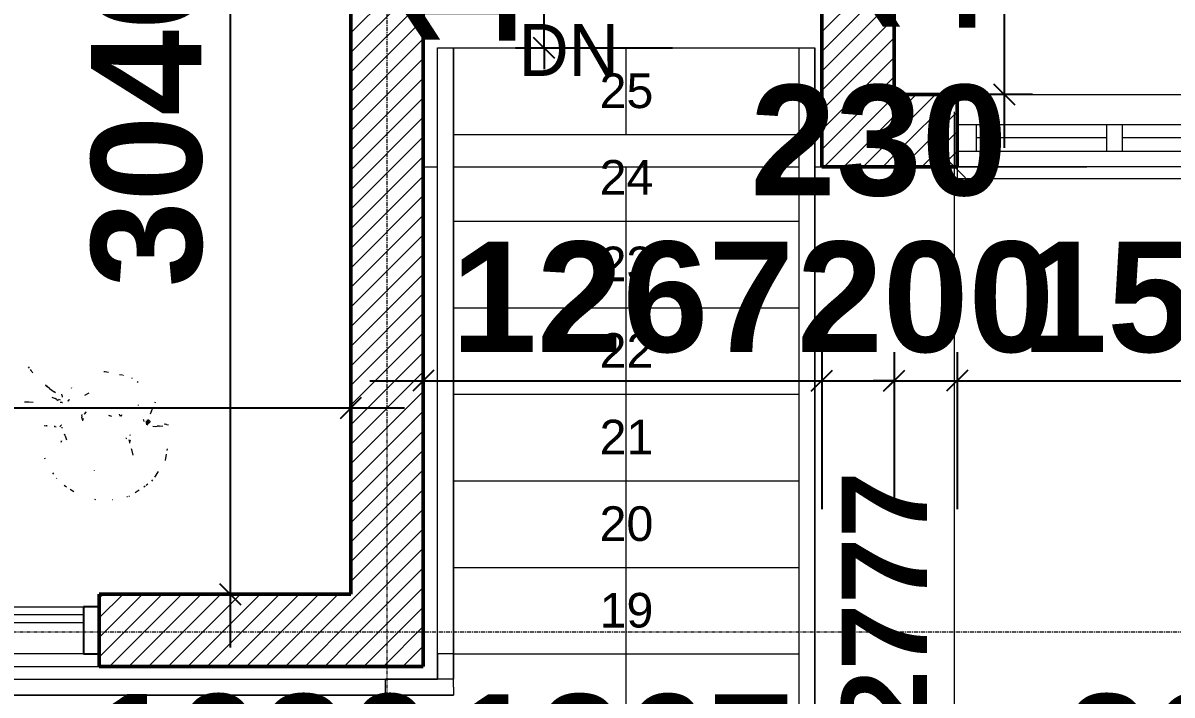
# Model space of a CAD drawing. Header units: inches. Extents: x 22 to 382261, y 22 to 371281.
# Drawn here: x 272583 to 276235, y 209542 to 211676 of the extents above; entities that cross this region are included whole.
import ezdxf

# ---------------------------------------------------------------- set-up
doc = ezdxf.new("R2010")
doc.units = ezdxf.units.IN
doc.header["$MEASUREMENT"] = 0
doc.linetypes.add('Grid Line 1_2_', pattern=[22.225, 12.7, -3.175, 3.175, -3.175])
doc.linetypes.add('Overhead', pattern=[3.96875, 2.38125, -1.5875])
for name, color, linetype, lineweight in [('A-ANNO-DIMS', 211, 'Continuous', 9), ('A-FLOR', 192, 'Continuous', 9), ('A-FLOR-HRAL', 11, 'Continuous', 9), ('A-GLAZ', 151, 'Continuous', 9), ('A-GLAZ-CURT', 52, 'Continuous', 9), ('A-GLAZ-CWMG', 51, 'Continuous', 9), ('A-GLAZ-SILL', 1, 'Continuous', 9), ('A-WALL-PATT', 111, 'Continuous', 9), ('G-IMPT', 8, 'Continuous', 9), ('I-FURN', 30, 'Continuous', 9), ('I-WALL', 2, 'Continuous', 9), ('S-GRID', 1, 'Continuous', 9), ('S-STRS', 31, 'Continuous', 9), ('S-STRS-ANNO', 31, 'Continuous', 9), ('S-STRS-IDEN', 31, 'Continuous', 9)]:
    doc.layers.add(name, color=color, linetype=linetype, lineweight=lineweight)
doc.styles.add('Arial_1', font='arial.ttf', dxfattribs={"height": 340})
doc.styles.add('Arial_B', font='arialbd.ttf', dxfattribs={"height": 350.793651})
doc.styles.add('Arial_B_2', font='arialbd.ttf', dxfattribs={"height": 270.833333})
doc.styles.add('Century Gothic', font='GOTHIC.TTF', dxfattribs={"height": 255})
doc.dimstyles.new('2', dxfattribs={"dimscale": 304.8, "dimtxt": 346.888196, "dimasz": 0.221354, "dimexe": 1.338583, "dimexo": 0.0625, "dimgap": 0.278871, "dimtad": 1, "dimdec": 0, "dimzin": 0, "dimdsep": 46, "dimtxsty": 'Arial_B', "dimblk1": 'OBLIQUE', "dimblk2": 'OBLIQUE', "dimsah": 1, "dimcen": 0.09, "dimdle": 0.557743, "dimazin": 0, "dimtfac": 1, "dimtdec": 4, "dimtix": 1, "dimtmove": 0, "dimatfit": 3, "dimfxl": 0.557743, "dimfxlon": 1, "dimtvp": 1, "dimtolj": 1, "dimtzin": 0, "dimarcsym": 2})
doc.dimstyles.new('2_1', dxfattribs={"dimscale": 304.8, "dimtxt": 204.05188, "dimasz": 0.130208, "dimexe": 0.787402, "dimexo": 0.0625, "dimgap": 0.164042, "dimtad": 1, "dimdec": 0, "dimzin": 0, "dimdsep": 46, "dimtxsty": 'Arial_B', "dimblk1": 'OBLIQUE', "dimblk2": 'OBLIQUE', "dimsah": 1, "dimcen": 0.09, "dimdle": 0.328084, "dimazin": 0, "dimtfac": 1, "dimtdec": 4, "dimtix": 1, "dimtmove": 1, "dimatfit": 3, "dimfxl": 0.328084, "dimfxlon": 1, "dimtvp": 1, "dimtolj": 1, "dimtzin": 0, "dimarcsym": 2})
doc.dimstyles.new('2_2', dxfattribs={"dimscale": 304.8, "dimtxt": 267.818092, "dimasz": 0.227865, "dimexe": 1.377953, "dimexo": 0.0625, "dimgap": 0.287073, "dimtad": 1, "dimdec": 0, "dimzin": 0, "dimdsep": 46, "dimtxsty": 'Arial_B_2', "dimblk1": 'OBLIQUE', "dimblk2": 'OBLIQUE', "dimsah": 1, "dimcen": 0.09, "dimdle": 0.574147, "dimazin": 0, "dimtfac": 1, "dimtdec": 4, "dimtix": 1, "dimtmove": 0, "dimatfit": 3, "dimfxl": 0.574147, "dimfxlon": 1, "dimtvp": 1, "dimtolj": 1, "dimtzin": 0, "dimlwd": 18, "dimlwe": 18, "dimarcsym": 2})
pattern_1 = [(45, (255029.064, 214453.94), (-31.1127, 31.1127), [])]

# ---------------------------------------------------------------- blocks, each defined once
blk = doc.blocks.new('System Panel - Glazed-442036-02-FIRST FLOOR DIM - PART B')
at = {"layer": 'A-GLAZ-CURT', "lineweight": 18}
for p, q in [((262.5, 49.5), (-262.5, 49.5)), ((-262.5, 49.5), (-262.5, 24.5)), ((262.5, 24.5), (262.5, 49.5)), ((-262.5, 24.5), (262.5, 24.5))]:
    blk.add_line(p, q, dxfattribs=at)
blk = doc.blocks.new('Rectangular Mullion - 50 x 150mm-440587-02-FIRST FLOOR DIM - PART B')
at = {"layer": 'A-GLAZ-CWMG'}
for p, q in [((22763.3, 6383.2), (22763.3, 6908.2)), ((22913.3, 6908.2), (22913.3, 6383.2))]:
    blk.add_line(p, q, dxfattribs=at)
blk = doc.blocks.new('Rectangular Mullion - 50 x 150mm-V14-02-FIRST FLOOR DIM - PART B')
at = {"layer": 'A-GLAZ-CWMG', "lineweight": 25}
for p, q in [((-50, 75), (0, 75)), ((-50, -75), (-50, 75)), ((0, 75), (0, -75)), ((0, -75), (-50, -75))]:
    blk.add_line(p, q, dxfattribs=at)
blk = doc.blocks.new('Casement - Plain-Triple _UK_ - W07 Casement - Plain-Triple _UK_-853037-02-FIRST FLOOR DIM - PART B')
at = {"layer": 'A-GLAZ'}
for p, q in [((-1275, 73.5), (-1275, -9.5)), ((225, 73.5), (-1275, 73.5)), ((-1215, -9.5), (-1215, 73.5)), ((-800, -9.5), (-800, 73.5)), ((-750, -9.5), (-750, 73.5)), ((-300, -9.5), (-300, 73.5)), ((-250, -9.5), (-250, 73.5)), ((165, -9.5), (165, 73.5)), ((225, -9.5), (225, 73.5)), ((-1215, 32), (-800, 32)), ((-750, 32), (-300, 32)), ((-250, 32), (165, 32)), ((-1275, -9.5), (225, -9.5))]:
    blk.add_line(p, q, dxfattribs=at)
at = {"layer": 'A-GLAZ-SILL'}
for p, q in [((225, 161), (-1275, 161)), ((-1275, 161), (-1275, 124.7)), ((225, 123.5), (225, 161))]:
    blk.add_line(p, q, dxfattribs=at)
blk = doc.blocks.new('PLANTA_91 - PLANTA_ICV_DWG-V23-02-FIRST FLOOR DIM - PART B')
at = {"layer": 'G-IMPT'}
for p, q in [((357.5, 614.3), (360.5, 610.3)), ((363.7, 605.6), (366.1, 602.3)), ((368.5, 599.2), (366.1, 602.3)), ((368.5, 599.2), (371.4, 595.6)), ((601.6, 598.6), (598.1, 597.9)), ((612.4, 596.5), (601.6, 598.6)), ((656.7, 587.7), (647.8, 589.4)), ((660.5, 586.9), (658.7, 587.3)), ((418.6, 551.2), (412.1, 556.4)), ((412.1, 556.4), (417.5, 552)), ((425.3, 545.8), (418.6, 551.2)), ((494.9, 548.1), (494.1, 545.9)), ((685.4, 579.6), (688.1, 577.8)), ((703.3, 567.7), (706.4, 565.6)), ((425.3, 545.8), (432.2, 540.4)), ((432.2, 540.4), (439.4, 534.9)), ((436.1, 515.6), (433.6, 516.6)), ((438.4, 514.7), (436.1, 515.6)), ((443.7, 513), (438.4, 514.7)), ((443.8, 531.5), (439.4, 534.9)), ((446.3, 512.2), (440.8, 513.9)), ((448.2, 510), (441.8, 513.3)), ((446.1, 512.2), (443.1, 513.2)), ((446.1, 512.2), (446.3, 512.2)), ((464.8, 522.5), (464.7, 527.3)), ((464.8, 522.5), (464.9, 518.2)), ((536.9, 524.6), (543.7, 527.9)), ((549.6, 530.9), (543.7, 527.9)), ((346, 503), (359.3, 502.8)), ((359.3, 502.8), (372.8, 502.5)), ((448.2, 510), (452.5, 507.5)), ((453.3, 510.6), (454.9, 510.2)), ((460.1, 508.9), (454.9, 510.2)), ((463.8, 501.1), (458.6, 501.5)), ((465.1, 501), (460.1, 501.5)), ((463.8, 501.1), (460.1, 501.5)), ((465.1, 501), (463.8, 501.1)), ((465.1, 501), (466.3, 501)), ((484.2, 506.5), (482.7, 504.8)), ((484.2, 506.5), (482.9, 504.7)), ((485.2, 506.8), (483.2, 505.2)), ((487.6, 510.4), (484.6, 506.6)), ((487.6, 510.4), (485.2, 506.8)), ((707.3, 493.1), (706.6, 491.5)), ((749.3, 474.7), (753, 483.2)), ((760.6, 499.5), (762.4, 503.1)), ((528.1, 458.7), (528, 454.7)), ((528.2, 450.7), (528, 454.7)), ((528.1, 458.7), (528.5, 462.4)), ((528.2, 450.7), (528.7, 447)), ((528.7, 446.7), (529.5, 443.2)), ((532.2, 446.6), (531.4, 446.1)), ((531.5, 450.9), (531.6, 449)), ((531.8, 449.4), (532.5, 447.8)), ((532.1, 449.6), (532.6, 447.8)), ((538.4, 467.8), (535.7, 464.1)), ((536.9, 465.7), (535.7, 464.1)), ((538.4, 467.8), (536.9, 465.7)), ((540, 469.8), (537.2, 466.2)), ((538.4, 467.8), (537.2, 466.2)), ((538.4, 467.8), (540, 469.8)), ((539.5, 469.1), (541.7, 471.7)), ((540, 469.8), (539.5, 469.1)), ((540, 469.8), (541.7, 471.7)), ((622.9, 456.6), (613.9, 459.2)), ((616.7, 458.5), (613.9, 459.2)), ((616.7, 458.5), (614.6, 459)), ((649, 459.4), (647.7, 463.8)), ((648.4, 458.8), (649.7, 458.6)), ((654.3, 457.9), (649.7, 458.6)), ((651.6, 460.7), (651.8, 457.8)), ((652.9, 457.8), (654.5, 461)), ((653.1, 458.2), (654.7, 461.9)), ((653.1, 458.2), (654.5, 461)), ((653.4, 458.3), (654.7, 462)), ((653.4, 458.3), (654.7, 461.9)), ((653.6, 457.8), (654.7, 462)), ((653.6, 457.8), (654.4, 461.5)), ((653.8, 457.8), (653.9, 459.4)), ((653.8, 457.8), (653.9, 459.4)), ((653.9, 457.9), (654.1, 459.4)), ((724.9, 444.6), (724.2, 447.1)), ((726.1, 440.7), (724.9, 444.6)), ((732.9, 439.3), (733.1, 443.1)), ((732.9, 436.9), (732.9, 439.3)), ((733, 440), (733, 443.2)), ((733, 440), (733.1, 443.1)), ((733, 442.9), (733.6, 436.3)), ((739.1, 445.7), (735.8, 435.5)), ((737.6, 442.4), (736.4, 445.8)), ((737.6, 442.4), (739.2, 438.2)), ((738.7, 437.9), (738, 442.9)), ((738.6, 439.3), (738, 442.9)), ((738.6, 439.3), (738.2, 440.6)), ((739.2, 438.2), (738.2, 440.6)), ((738.7, 437.9), (738.4, 441.5)), ((739.4, 446.6), (739.1, 445.7)), ((740.3, 439), (739.4, 437.6)), ((739.7, 435.6), (742.8, 439.2)), ((741.1, 440.3), (743.8, 445)), ((742.9, 437.4), (746.3, 440.4)), ((747.1, 469.2), (745.3, 464.2)), ((749.3, 474.7), (747.1, 469.2)), ((408.3, 427.5), (417.3, 427)), ((408.3, 427.5), (414, 427.2)), ((417.3, 427), (414, 427.2)), ((442.8, 424.5), (439.8, 424.8)), ((440.6, 424.7), (445.9, 424.1)), ((458, 423.7), (458.4, 425.1)), ((458.4, 425.1), (459.5, 426.1)), ((461.2, 427.6), (459.5, 426.1)), ((462.7, 422), (466.1, 421.7)), ((734.8, 429.8), (733.6, 436.3)), ((737, 433.5), (734.3, 429.1)), ((736.4, 432.5), (734.3, 429.1)), ((735.8, 435.5), (734.8, 432.4)), ((736.2, 431.3), (734.8, 430)), ((735.3, 430.7), (734.8, 430.1)), ((742.9, 437.4), (736.8, 431.8)), ((739.7, 435.6), (736.8, 432.4)), ((739.1, 437.1), (737, 433.5)), ((740.7, 437.7), (739.4, 438.1)), ((753.7, 425.3), (760.6, 425.2)), ((760.6, 425.2), (767.5, 425.4)), ((774.2, 425.7), (767.5, 425.4)), ((774.2, 425.7), (785.4, 426.8)), ((789.1, 433.2), (794.5, 431.8)), ((797.3, 431.2), (794.5, 431.8)), ((797.3, 431.2), (802.8, 430.4)), ((463, 379.3), (462.6, 375.2)), ((462.6, 375.2), (463, 379.2)), ((473.2, 400.3), (474.2, 396.7)), ((474.8, 394.7), (473.2, 399.9)), ((473.2, 399.9), (474.2, 396.7)), ((474.8, 394.7), (476.8, 388.7)), ((476.5, 388.7), (479, 382.4)), ((476.8, 388.7), (479, 382.4)), ((669.2, 387.2), (667.8, 387.4)), ((667.8, 387.4), (669.7, 387)), ((677.7, 378.7), (682, 379.7)), ((679.3, 378.8), (678.7, 382.8)), ((680, 374.9), (679.3, 378.8)), ((680.6, 372), (680, 374.9)), ((680.4, 382.5), (681.2, 378.7)), ((685, 354.8), (685.7, 352)), ((685.7, 352), (690.4, 334)), ((796.1, 336.4), (792.3, 317.1)), ((799.5, 353.5), (798.5, 348.7)), ((409.4, 325.5), (410, 322.2)), ((439, 273.3), (435.9, 277.8)), ((448.4, 259.2), (447.4, 260.6)), ((568.4, 285.3), (568.4, 285.4)), ((568.5, 283.5), (568.4, 285.3)), ((770.2, 282), (758.3, 264.2)), ((479.2, 232.1), (471.7, 237.2)), ((502, 216.9), (490.7, 224.4)), ((709.8, 222.6), (697.3, 214.2)), ((728.9, 235.3), (724.4, 232.3)), ((737.8, 241.3), (732.3, 237.6)), ((752.1, 254.9), (749.4, 250.9)), ((568.4, 193.9), (571.7, 193.2)), ((625.7, 192), (623.9, 191.7)), ((672.9, 201.4), (670.6, 200.9)), ((678.9, 202.6), (677.4, 202.3))]:
    blk.add_line(p, q, dxfattribs=at)
at = {"layer": 'I-FURN'}
for p, q in [((458.9, 426.6), (460, 427.5)), ((463.5, 429.9), (463.7, 429.9)), ((679.6, 398.5), (681.7, 397.5)), ((681.7, 397.5), (680, 398.3))]:
    blk.add_line(p, q, dxfattribs=at)
blk = doc.blocks.new('PLANTA_91 - PLANTA_91-V24-02-FIRST FLOOR DIM - PART B')
blk.add_blockref('PLANTA_91 - PLANTA_ICV_DWG-V23-02-FIRST FLOOR DIM - PART B', (-541, -457.8))
blk = doc.blocks.new('Top Rail Type - Top Rail_Internal_-909775-02-FIRST FLOOR DIM - PART B')
at = {"layer": 'A-FLOR-HRAL'}
for p, q in [((20020.8, -2856.8), (20070.8, -2856.8)), ((20020.8, -4781.8), (20020.8, -2856.8)), ((20070.8, -2856.8), (20070.8, -4781.8)), ((20020.8, -5056.8), (20020.8, -4781.8)), ((20070.8, -4781.8), (20070.8, -5056.8))]:
    blk.add_line(p, q, dxfattribs=at)
blk = doc.blocks.new('Top Rail Type - Top Rail_Internal_-V25-02-FIRST FLOOR DIM - PART B')
at = {"layer": 'A-FLOR-HRAL'}
for p, q in [((20020.8, -2856.8), (20070.8, -2856.8)), ((20020.8, -5056.8), (20020.8, -2856.8)), ((20070.8, -5056.8), (20070.8, -2856.8))]:
    blk.add_line(p, q, dxfattribs=at)
blk = doc.blocks.new('Top Rail Type - Top Rail_Internal_-909790-02-FIRST FLOOR DIM - PART B')
at = {"layer": 'A-FLOR-HRAL'}
for p, q in [((18871.6, -2856.8), (18921.6, -2856.8)), ((18871.6, -4781.8), (18871.6, -2856.8)), ((18921.6, -2856.8), (18921.6, -4781.8)), ((18871.6, -4862.2), (18871.6, -4781.8)), ((18921.6, -4781.8), (18871.6, -4781.8)), ((18921.6, -4781.8), (18921.6, -4862.2)), ((14031.2, -4862.2), (18706.2, -4862.2)), ((18706.2, -4912.2), (18706.2, -4862.2)), ((18706.2, -4862.2), (18871.6, -4862.2)), ((18921.6, -4862.2), (18871.6, -4862.2)), ((18921.6, -4887), (18921.6, -4912.2)), ((18706.2, -4912.2), (14031.2, -4912.2)), ((18921.6, -4912.2), (18706.2, -4912.2))]:
    blk.add_line(p, q, dxfattribs=at)
blk = doc.blocks.new('Top Rail Type - Top Rail_Internal_-V26-02-FIRST FLOOR DIM - PART B')
at = {"layer": 'A-FLOR-HRAL'}
for p, q in [((18871.6, -2856.8), (18921.6, -2856.8)), ((18871.6, -4781.8), (18871.6, -2856.8)), ((18921.6, -4781.8), (18921.6, -2856.8)), ((18871.6, -4862.2), (18871.6, -4781.8)), ((18921.6, -4887.2), (18921.6, -4781.8)), ((14031.2, -4862.2), (18706.2, -4862.2)), ((18706.2, -4862.2), (18871.6, -4862.2)), ((14031.2, -4912.2), (18706.2, -4912.2)), ((18706.2, -4912.2), (18921.6, -4912.2))]:
    blk.add_line(p, q, dxfattribs=at)
blk = doc.blocks.new('_Oblique')
at = {"color": 0, "linetype": 'ByBlock', "lineweight": -2}
blk.add_line((-0.5, -0.5), (0.5, 0.5), dxfattribs=at)
blk = doc.blocks.new('*D4089')
at = {"layer": 'A-ANNO-DIMS', "color": 0, "lineweight": -2, "transparency": 16777216}
for p, q in [((269825.3, 209193.2), (269825.3, 208694.2)), ((272825.3, 209193.2), (272825.3, 208694.2)), ((269655.3, 209102.2), (272995.3, 209102.2))]:
    blk.add_line(p, q, dxfattribs=at)
at = {"layer": 'Defpoints', "color": 0, "transparency": 16777216}
for p in [(269825.3, 209212.2), (272825.3, 209212.2), (272825.3, 209102.2)]:
    blk.add_point(p, dxfattribs=at)
at = {"layer": 'A-ANNO-DIMS', "color": 0, "lineweight": -2, "transparency": 16777216, "xscale": 67.46874999999999, "yscale": 67.46874999999999, "zscale": 67.46874999999999, "rotation": 180}
blk.add_blockref('_Oblique', (269825.3, 209102.2), dxfattribs=at)
at = {"layer": 'A-ANNO-DIMS', "color": 0, "lineweight": -2, "transparency": 16777216, "xscale": 67.46874999999999, "yscale": 67.46874999999999, "zscale": 67.46874999999999}
blk.add_blockref('_Oblique', (272825.3, 209102.2), dxfattribs=at)
at = {"layer": 'A-ANNO-DIMS', "color": 0, "transparency": 16777216, "insert": (271325.3, 209366.3), "char_height": 350.79, "width": 820.872, "attachment_point": 5, "style": 'Arial_B'}
blk.add_mtext('\\A1;3000', dxfattribs=at)
blk = doc.blocks.new('*D4090')
at = {"layer": 'A-ANNO-DIMS', "color": 0, "lineweight": -2, "transparency": 16777216}
for p, q in [((272825.3, 209193.2), (272825.3, 208694.2)), ((273855.3, 209193.2), (273855.3, 208694.2)), ((272825.3, 209102.2), (272757.8, 209102.2)), ((272825.3, 209102.2), (273855.3, 209102.2)), ((273855.3, 209102.2), (273922.7, 209102.2))]:
    blk.add_line(p, q, dxfattribs=at)
at = {"layer": 'Defpoints', "color": 0, "transparency": 16777216}
for p in [(272825.3, 209212.2), (273855.3, 209212.2), (273855.3, 209102.2)]:
    blk.add_point(p, dxfattribs=at)
at = {"layer": 'A-ANNO-DIMS', "color": 0, "lineweight": -2, "transparency": 16777216, "xscale": 67.46874999999999, "yscale": 67.46874999999999, "zscale": 67.46874999999999}
blk.add_blockref('_Oblique', (272825.3, 209102.2), dxfattribs=at)
at = {"layer": 'A-ANNO-DIMS', "color": 0, "lineweight": -2, "transparency": 16777216, "xscale": 67.46874999999999, "yscale": 67.46874999999999, "zscale": 67.46874999999999, "rotation": 180}
blk.add_blockref('_Oblique', (273855.3, 209102.2), dxfattribs=at)
at = {"layer": 'A-ANNO-DIMS', "color": 0, "transparency": 16777216, "insert": (273340.3, 209366.3), "char_height": 350.79, "width": 820.872, "attachment_point": 5, "style": 'Arial_B'}
blk.add_mtext('\\A1;1030', dxfattribs=at)
blk = doc.blocks.new('*D4091')
at = {"layer": 'A-ANNO-DIMS', "color": 0, "lineweight": -2, "transparency": 16777216}
for p, q in [((273855.3, 209193.2), (273855.3, 208694.2)), ((275122.4, 209193.2), (275122.4, 208694.2)), ((273685.3, 209102.2), (275292.4, 209102.2))]:
    blk.add_line(p, q, dxfattribs=at)
at = {"layer": 'Defpoints', "color": 0, "transparency": 16777216}
for p in [(273855.3, 209212.2), (275122.4, 209212.2), (275122.4, 209102.2)]:
    blk.add_point(p, dxfattribs=at)
at = {"layer": 'A-ANNO-DIMS', "color": 0, "lineweight": -2, "transparency": 16777216, "xscale": 67.46874999999999, "yscale": 67.46874999999999, "zscale": 67.46874999999999, "rotation": 180}
blk.add_blockref('_Oblique', (273855.3, 209102.2), dxfattribs=at)
at = {"layer": 'A-ANNO-DIMS', "color": 0, "lineweight": -2, "transparency": 16777216, "xscale": 67.46874999999999, "yscale": 67.46874999999999, "zscale": 67.46874999999999}
blk.add_blockref('_Oblique', (275122.4, 209102.2), dxfattribs=at)
at = {"layer": 'A-ANNO-DIMS', "color": 0, "transparency": 16777216, "insert": (274488.8, 209366.3), "char_height": 350.79, "width": 820.872, "attachment_point": 5, "style": 'Arial_B'}
blk.add_mtext('\\A1;1267', dxfattribs=at)
blk = doc.blocks.new('*D4092')
at = {"layer": 'A-ANNO-DIMS', "color": 0, "lineweight": -2, "transparency": 16777216}
for p, q in [((275122.4, 209193.2), (275122.4, 208694.2)), ((277752.4, 209193.2), (277752.4, 208694.2)), ((274952.4, 209102.2), (277922.4, 209102.2))]:
    blk.add_line(p, q, dxfattribs=at)
at = {"layer": 'Defpoints', "color": 0, "transparency": 16777216}
for p in [(275122.4, 209212.2), (277752.4, 209212.2), (277752.4, 209102.2)]:
    blk.add_point(p, dxfattribs=at)
at = {"layer": 'A-ANNO-DIMS', "color": 0, "lineweight": -2, "transparency": 16777216, "xscale": 67.46874999999999, "yscale": 67.46874999999999, "zscale": 67.46874999999999, "rotation": 180}
blk.add_blockref('_Oblique', (275122.4, 209102.2), dxfattribs=at)
at = {"layer": 'A-ANNO-DIMS', "color": 0, "lineweight": -2, "transparency": 16777216, "xscale": 67.46874999999999, "yscale": 67.46874999999999, "zscale": 67.46874999999999}
blk.add_blockref('_Oblique', (277752.4, 209102.2), dxfattribs=at)
at = {"layer": 'A-ANNO-DIMS', "color": 0, "transparency": 16777216, "insert": (276437.4, 209366.3), "char_height": 350.79, "width": 820.872, "attachment_point": 5, "style": 'Arial_B'}
blk.add_mtext('\\A1;2630', dxfattribs=at)
blk = doc.blocks.new('*D4094')
at = {"layer": 'A-ANNO-DIMS', "color": 0, "lineweight": -2, "transparency": 16777216}
for p, q in [((273855.3, 210631.1), (273855.3, 210132.1)), ((275122.4, 210631.1), (275122.4, 210132.1)), ((273685.3, 210540.1), (275292.4, 210540.1))]:
    blk.add_line(p, q, dxfattribs=at)
at = {"layer": 'Defpoints', "color": 0, "transparency": 16777216}
for p in [(273855.3, 210650.1), (275122.4, 210650.1), (275122.4, 210540.1)]:
    blk.add_point(p, dxfattribs=at)
at = {"layer": 'A-ANNO-DIMS', "color": 0, "lineweight": -2, "transparency": 16777216, "xscale": 67.46874999999999, "yscale": 67.46874999999999, "zscale": 67.46874999999999, "rotation": 180}
blk.add_blockref('_Oblique', (273855.3, 210540.1), dxfattribs=at)
at = {"layer": 'A-ANNO-DIMS', "color": 0, "lineweight": -2, "transparency": 16777216, "xscale": 67.46874999999999, "yscale": 67.46874999999999, "zscale": 67.46874999999999}
blk.add_blockref('_Oblique', (275122.4, 210540.1), dxfattribs=at)
at = {"layer": 'A-ANNO-DIMS', "color": 0, "transparency": 16777216, "insert": (274488.8, 210804.2), "char_height": 350.79, "width": 820.872, "attachment_point": 5, "style": 'Arial_B'}
blk.add_mtext('\\A1;1267', dxfattribs=at)
blk = doc.blocks.new('*D4095')
at = {"layer": 'A-ANNO-DIMS', "color": 0, "lineweight": -2, "transparency": 16777216}
for p, q in [((275122.4, 210631.1), (275122.4, 210300.1)), ((275352.4, 210631.1), (275352.4, 210300.1)), ((275022.4, 210540.1), (275452.4, 210540.1))]:
    blk.add_line(p, q, dxfattribs=at)
at = {"layer": 'Defpoints', "color": 0, "transparency": 16777216}
for p in [(275122.4, 210650.1), (275352.4, 210650.1), (275352.4, 210540.1)]:
    blk.add_point(p, dxfattribs=at)
at = {"layer": 'A-ANNO-DIMS', "color": 0, "lineweight": -2, "transparency": 16777216, "xscale": 39.68749999999999, "yscale": 39.68749999999999, "zscale": 39.68749999999999, "rotation": 180}
blk.add_blockref('_Oblique', (275122.4, 210540.1), dxfattribs=at)
at = {"layer": 'A-ANNO-DIMS', "color": 0, "lineweight": -2, "transparency": 16777216, "xscale": 39.68749999999999, "yscale": 39.68749999999999, "zscale": 39.68749999999999}
blk.add_blockref('_Oblique', (275352.4, 210540.1), dxfattribs=at)
at = {"layer": 'A-ANNO-DIMS', "color": 0, "transparency": 16777216, "insert": (274894.4, 211479.8), "char_height": 350.79, "width": 615.654, "attachment_point": 1, "line_spacing_factor": 0.941778, "style": 'Arial_B'}
blk.add_mtext('\\A1;230', dxfattribs=at)
blk = doc.blocks.new('*D4096')
at = {"layer": 'A-ANNO-DIMS', "color": 0, "lineweight": -2, "transparency": 16777216}
for p, q in [((275352.4, 210631.1), (275352.4, 210132.1)), ((275552.4, 210631.1), (275552.4, 210132.1)), ((275352.4, 210540.1), (275284.9, 210540.1)), ((275352.4, 210540.1), (275552.4, 210540.1)), ((275552.4, 210540.1), (275619.8, 210540.1))]:
    blk.add_line(p, q, dxfattribs=at)
at = {"layer": 'Defpoints', "color": 0, "transparency": 16777216}
for p in [(275352.4, 210650.1), (275552.4, 210650.1), (275552.4, 210540.1)]:
    blk.add_point(p, dxfattribs=at)
at = {"layer": 'A-ANNO-DIMS', "color": 0, "lineweight": -2, "transparency": 16777216, "xscale": 67.46874999999999, "yscale": 67.46874999999999, "zscale": 67.46874999999999}
blk.add_blockref('_Oblique', (275352.4, 210540.1), dxfattribs=at)
at = {"layer": 'A-ANNO-DIMS', "color": 0, "lineweight": -2, "transparency": 16777216, "xscale": 67.46874999999999, "yscale": 67.46874999999999, "zscale": 67.46874999999999, "rotation": 180}
blk.add_blockref('_Oblique', (275552.4, 210540.1), dxfattribs=at)
at = {"layer": 'A-ANNO-DIMS', "color": 0, "transparency": 16777216, "insert": (275452.4, 210804.2), "char_height": 350.79, "width": 615.654, "attachment_point": 5, "style": 'Arial_B'}
blk.add_mtext('\\A1;200', dxfattribs=at)
blk = doc.blocks.new('*D4097')
at = {"layer": 'A-ANNO-DIMS', "color": 0, "lineweight": -2, "transparency": 16777216}
for p, q in [((275552.4, 210631.1), (275552.4, 210132.1)), ((277052.4, 210631.1), (277052.4, 210132.1)), ((275382.4, 210540.1), (277222.4, 210540.1))]:
    blk.add_line(p, q, dxfattribs=at)
at = {"layer": 'Defpoints', "color": 0, "transparency": 16777216}
for p in [(275552.4, 210650.1), (277052.4, 210650.1), (277052.4, 210540.1)]:
    blk.add_point(p, dxfattribs=at)
at = {"layer": 'A-ANNO-DIMS', "color": 0, "lineweight": -2, "transparency": 16777216, "xscale": 67.46874999999999, "yscale": 67.46874999999999, "zscale": 67.46874999999999, "rotation": 180}
blk.add_blockref('_Oblique', (275552.4, 210540.1), dxfattribs=at)
at = {"layer": 'A-ANNO-DIMS', "color": 0, "lineweight": -2, "transparency": 16777216, "xscale": 67.46874999999999, "yscale": 67.46874999999999, "zscale": 67.46874999999999}
blk.add_blockref('_Oblique', (277052.4, 210540.1), dxfattribs=at)
at = {"layer": 'A-ANNO-DIMS', "color": 0, "transparency": 16777216, "insert": (276302.4, 210804.2), "char_height": 350.79, "width": 820.872, "attachment_point": 5, "style": 'Arial_B'}
blk.add_mtext('\\A1;1500', dxfattribs=at)
blk = doc.blocks.new('*D4124')
at = {"layer": 'A-ANNO-DIMS', "color": 0, "lineweight": -2, "transparency": 16777216}
for p, q in [((256710.3, 210544.7), (256710.3, 210045.7)), ((273625.3, 210544.7), (273625.3, 210045.7)), ((256540.3, 210453.7), (273795.3, 210453.7))]:
    blk.add_line(p, q, dxfattribs=at)
at = {"layer": 'Defpoints', "color": 0, "transparency": 16777216}
for p in [(256710.3, 210563.7), (273625.3, 210563.7), (273625.3, 210453.7)]:
    blk.add_point(p, dxfattribs=at)
at = {"layer": 'A-ANNO-DIMS', "color": 0, "lineweight": -2, "transparency": 16777216, "xscale": 67.46874999999999, "yscale": 67.46874999999999, "zscale": 67.46874999999999, "rotation": 180}
blk.add_blockref('_Oblique', (256710.3, 210453.7), dxfattribs=at)
at = {"layer": 'A-ANNO-DIMS', "color": 0, "lineweight": -2, "transparency": 16777216, "xscale": 67.46874999999999, "yscale": 67.46874999999999, "zscale": 67.46874999999999}
blk.add_blockref('_Oblique', (273625.3, 210453.7), dxfattribs=at)
at = {"layer": 'A-ANNO-DIMS', "color": 0, "transparency": 16777216, "insert": (265167.8, 210717.9), "char_height": 350.79, "width": 1026.089, "attachment_point": 5, "style": 'Arial_B'}
blk.add_mtext('\\A1;16915', dxfattribs=at)
blk = doc.blocks.new('*D4183')
at = {"layer": 'A-ANNO-DIMS', "color": 0, "lineweight": -2, "transparency": 16777216}
for p, q in [((275352.4, 211820.6), (275352.4, 211321.6)), ((277752.4, 211820.6), (277752.4, 211321.6)), ((275182.4, 211729.6), (277922.4, 211729.6))]:
    blk.add_line(p, q, dxfattribs=at)
at = {"layer": 'Defpoints', "color": 0, "transparency": 16777216}
for p in [(275352.4, 211839.6), (277752.4, 211839.6), (277752.4, 211729.6)]:
    blk.add_point(p, dxfattribs=at)
at = {"layer": 'A-ANNO-DIMS', "color": 0, "lineweight": -2, "transparency": 16777216, "xscale": 67.46874999999999, "yscale": 67.46874999999999, "zscale": 67.46874999999999, "rotation": 180}
blk.add_blockref('_Oblique', (275352.4, 211729.6), dxfattribs=at)
at = {"layer": 'A-ANNO-DIMS', "color": 0, "lineweight": -2, "transparency": 16777216, "xscale": 67.46874999999999, "yscale": 67.46874999999999, "zscale": 67.46874999999999}
blk.add_blockref('_Oblique', (277752.4, 211729.6), dxfattribs=at)
at = {"layer": 'A-ANNO-DIMS', "color": 0, "transparency": 16777216, "insert": (276552.4, 211993.7), "char_height": 350.79, "width": 820.872, "attachment_point": 5, "style": 'Arial_B'}
blk.add_mtext('\\A1;2400', dxfattribs=at)
blk = doc.blocks.new('*D4185')
at = {"layer": 'A-ANNO-DIMS', "color": 0, "lineweight": -2, "transparency": 16777216}
for p, q in [((273241.6, 213072.1), (273241.6, 209692.1)), ((273332.6, 212902.1), (272833.6, 212902.1)), ((273332.6, 209862.1), (272833.6, 209862.1))]:
    blk.add_line(p, q, dxfattribs=at)
at = {"layer": 'Defpoints', "color": 0, "transparency": 16777216}
for p in [(273351.6, 212902.1), (273241.6, 209862.1), (273351.6, 209862.1)]:
    blk.add_point(p, dxfattribs=at)
at = {"layer": 'A-ANNO-DIMS', "color": 0, "lineweight": -2, "transparency": 16777216, "xscale": 67.46874999999999, "yscale": 67.46874999999999, "zscale": 67.46874999999999}
for p, rotation in [((273241.6, 212902.1), 90), ((273241.6, 209862.1), 270)]:
    blk.add_blockref('_Oblique', p, dxfattribs=dict(at, rotation=rotation))
at = {"layer": 'A-ANNO-DIMS', "color": 0, "transparency": 16777216, "insert": (272977.5, 211382.1), "char_height": 350.79, "width": 820.872, "attachment_point": 5, "rotation": 90, "style": 'Arial_B'}
blk.add_mtext('\\A1;3040', dxfattribs=at)
blk = doc.blocks.new('*D4186')
at = {"layer": 'A-ANNO-DIMS', "color": 0, "lineweight": -2, "transparency": 16777216}
for p, q in [((275701.5, 213072.1), (275701.5, 211279.7)), ((275610.5, 212902.1), (276109.5, 212902.1)), ((275792.4, 211449.7), (275293.5, 211449.7))]:
    blk.add_line(p, q, dxfattribs=at)
at = {"layer": 'Defpoints', "color": 0, "transparency": 16777216}
for p in [(275591.5, 212902.1), (275701.5, 211449.7), (275811.5, 211449.7)]:
    blk.add_point(p, dxfattribs=at)
at = {"layer": 'A-ANNO-DIMS', "color": 0, "lineweight": -2, "transparency": 16777216, "xscale": 67.46874999999999, "yscale": 67.46874999999999, "zscale": 67.46874999999999}
for p, rotation in [((275701.5, 212902.1), 90), ((275701.5, 211449.7), 270)]:
    blk.add_blockref('_Oblique', p, dxfattribs=dict(at, rotation=rotation))
at = {"layer": 'A-ANNO-DIMS', "color": 0, "transparency": 16777216, "insert": (275437.4, 212175.9), "char_height": 350.79, "width": 820.872, "attachment_point": 5, "rotation": 90, "style": 'Arial_B'}
blk.add_mtext('\\A1;1452', dxfattribs=at)
blk = doc.blocks.new('*D4250')
at = {"layer": 'A-ANNO-DIMS', "color": 0, "lineweight": -2, "transparency": 16777216}
for p, q in [((274239.2, 212672.1), (274239.2, 212739.6)), ((274148.2, 212672.1), (274647.2, 212672.1)), ((274239.2, 211597.1), (274239.2, 212672.1)), ((274148.2, 211597.1), (274647.2, 211597.1)), ((274239.2, 211597.1), (274239.2, 211529.7))]:
    blk.add_line(p, q, dxfattribs=at)
at = {"layer": 'Defpoints', "color": 0, "transparency": 16777216}
for p in [(274129.2, 212672.1), (274239.2, 212672.1), (274129.2, 211597.1)]:
    blk.add_point(p, dxfattribs=at)
at = {"layer": 'A-ANNO-DIMS', "color": 0, "lineweight": -2, "transparency": 16777216, "xscale": 67.46874999999999, "yscale": 67.46874999999999, "zscale": 67.46874999999999}
for p, rotation in [((274239.2, 212672.1), 270), ((274239.2, 211597.1), 90)]:
    blk.add_blockref('_Oblique', p, dxfattribs=dict(at, rotation=rotation))
at = {"layer": 'A-ANNO-DIMS', "color": 0, "transparency": 16777216, "insert": (273975.1, 212134.6), "char_height": 350.79, "width": 820.872, "attachment_point": 5, "rotation": 90, "style": 'Arial_B'}
blk.add_mtext('\\A1;1075', dxfattribs=at)
blk = doc.blocks.new('*D4254')
at = {"layer": 'A-ANNO-DIMS', "color": 0, "lineweight": 18, "transparency": 16777216}
for p, q in [((275544.1, 208267.5), (275544.1, 211394.7)), ((275453.1, 211219.7), (275964.1, 211219.7)), ((275453.1, 208442.5), (275964.1, 208442.5))]:
    blk.add_line(p, q, dxfattribs=at)
at = {"layer": 'Defpoints', "color": 0, "transparency": 16777216}
for p in [(275434.1, 211219.7), (275544.1, 211219.7), (275434.1, 208442.5)]:
    blk.add_point(p, dxfattribs=at)
at = {"layer": 'A-ANNO-DIMS', "color": 0, "lineweight": 18, "transparency": 16777216, "xscale": 69.45312499999999, "yscale": 69.45312499999999, "zscale": 69.45312499999999}
for p, rotation in [((275544.1, 211219.7), 90), ((275544.1, 208442.5), 270)]:
    blk.add_blockref('_Oblique', p, dxfattribs=dict(at, rotation=rotation))
at = {"layer": 'A-ANNO-DIMS', "color": 0, "lineweight": 18, "transparency": 16777216, "insert": (275320.6, 209831.1), "char_height": 270.83, "width": 615.654, "attachment_point": 5, "rotation": 90, "style": 'Arial_B_2'}
blk.add_mtext('\\A1;2777', dxfattribs=at)

msp = doc.modelspace()

# ---------------------------------------------------------------- hatches: boundary and pattern name
at = {"layer": 'A-WALL-PATT'}
h = msp.add_hatch(dxfattribs=at)
h.set_pattern_fill('FP_1', color=256, style=0, pattern_type=2)
h.set_pattern_definition(pattern_1)
h.paths.add_polyline_path([(273855.3, 209632.1), (273855.3, 212902.1), (273625.3, 212902.1), (273625.3, 209632.1)])
h = msp.add_hatch(dxfattribs=at)
h.set_pattern_fill('FP_1', color=256, style=0, pattern_type=2)
h.set_pattern_definition(pattern_1)
h.paths.add_polyline_path([(275122.4, 211219.7), (275352.4, 211219.7), (275352.4, 212672.1), (275122.4, 212672.1), (275122.4, 211449.7)])
h = msp.add_hatch(dxfattribs=at)
h.set_pattern_fill('FP_1', color=256, style=0, pattern_type=2)
h.set_pattern_definition(pattern_1)
h.paths.add_polyline_path([(275552.4, 211219.7), (275552.4, 211449.7), (275352.4, 211449.7), (275352.4, 211219.7), (275395.6, 211219.7)])
h.paths.add_polyline_path([(277752.4, 211219.7), (277752.4, 211449.7), (277052.4, 211449.7), (277052.4, 211219.7)])
h = msp.add_hatch(dxfattribs=at)
h.set_pattern_fill('FP_1', color=256, style=0, pattern_type=2)
h.set_pattern_definition(pattern_1)
h.paths.add_polyline_path([(273625.3, 209632.1), (273625.3, 209862.1), (272825.3, 209862.1), (272825.3, 209632.1), (273549.8, 209632.1)])
h.paths.add_polyline_path([(257385.3, 209632.1), (257385.3, 209862.1), (256595.3, 209862.1), (256595.3, 209632.1)])
h.paths.add_polyline_path([(260385.3, 209632.1), (262485.3, 209632.1), (262485.3, 209862.1), (260385.3, 209862.1)])
h.paths.add_polyline_path([(265485.3, 209632.1), (269825.3, 209632.1), (269825.3, 209862.1), (265485.3, 209862.1)])

# ---------------------------------------------------------------- linework, layer by layer
at = {"layer": 'A-FLOR'}
for p, q in [((273855.3, 211219.7), (273900.7, 211219.7)), ((273950.7, 211219.7), (275049.9, 211219.7)), ((275099.9, 211219.7), (275122.4, 211219.7)), ((269825.3, 209632.1), (272825.3, 209632.1))]:
    msp.add_line(p, q, dxfattribs=at)
at = {"layer": 'I-WALL', "lineweight": 50}
for p, q in [((273625.3, 212902.1), (273625.3, 209862.1)), ((275352.4, 211449.7), (275352.4, 212902.1)), ((273855.3, 209632.1), (273855.3, 212672.1)), ((275122.4, 212672.1), (275122.4, 211219.7)), ((275552.4, 211449.7), (275352.4, 211449.7)), ((275552.4, 211219.7), (275552.4, 211449.7)), ((275122.4, 211219.7), (275552.4, 211219.7)), ((273625.3, 209862.1), (272825.3, 209862.1)), ((272825.3, 209862.1), (272825.3, 209632.1)), ((272825.3, 209632.1), (273855.3, 209632.1))]:
    msp.add_line(p, q, dxfattribs=at)
at = {"layer": 'I-WALL'}
for p, q in [((275552.4, 211449.7), (277052.4, 211449.7)), ((277052.4, 211219.7), (275552.4, 211219.7))]:
    msp.add_line(p, q, dxfattribs=at)
at = {"layer": 'S-GRID', "linetype": 'Grid Line 1_2_'}
for p, q in [((273740.3, 205050.6), (273740.3, 229464.7)), ((241945.3, 209742.1), (280908.2, 209742.1))]:
    msp.add_line(p, q, dxfattribs=at)
at = {"layer": 'S-STRS'}
for p, q in [((273900.3, 211322.1), (273900.3, 211597.1)), ((273950.7, 211597.1), (275049.9, 211597.1)), ((275100.3, 211322.1), (275100.3, 211597.1)), ((273950.7, 211322.1), (275049.9, 211322.1)), ((273900.3, 211047.1), (273900.3, 211219.7)), ((275100.3, 211047.1), (275100.3, 211219.7)), ((273900.3, 210772.1), (273900.3, 211047.1)), ((273950.7, 211047.1), (275049.9, 211047.1)), ((275100.3, 210772.1), (275100.3, 211047.1)), ((273900.3, 210497.1), (273900.3, 210772.1)), ((273950.7, 210772.1), (275049.9, 210772.1)), ((275100.3, 210497.1), (275100.3, 210772.1)), ((273900.3, 210222.1), (273900.3, 210497.1)), ((273950.7, 210497.1), (275049.9, 210497.1)), ((275100.3, 210222.1), (275100.3, 210497.1)), ((273900.3, 209947.1), (273900.3, 210222.1)), ((273950.7, 210222.1), (275049.9, 210222.1)), ((275100.3, 209947.1), (275100.3, 210222.1)), ((273900.3, 209672.1), (273900.3, 209947.1)), ((273950.7, 209947.1), (275049.9, 209947.1)), ((275100.3, 209672.1), (275100.3, 209947.1)), ((273900.3, 209672.1), (273900.3, 209592.1)), ((273950.7, 209672.1), (275049.9, 209672.1)), ((275100.3, 208392.1), (275100.3, 209672.1)), ((272360.3, 209592.1), (272635.3, 209592.1)), ((272635.3, 209592.1), (272910.3, 209592.1)), ((272910.3, 209592.1), (273185.3, 209592.1)), ((273185.3, 209592.1), (273460.3, 209592.1)), ((273460.3, 209592.1), (273735.3, 209592.1)), ((273900.3, 209592.1), (273735.3, 209592.1))]:
    msp.add_line(p, q, dxfattribs=at)
at = {"layer": 'S-STRS', "linetype": 'Overhead'}
for p, q in [((273950.7, 211322.1), (275049.9, 211322.1)), ((273950.7, 211047.1), (275049.9, 211047.1)), ((273950.7, 210772.1), (275049.9, 210772.1)), ((273950.7, 210497.1), (275049.9, 210497.1)), ((273950.7, 210222.1), (275049.9, 210222.1)), ((273950.7, 209947.1), (275049.9, 209947.1)), ((273950.7, 209672.1), (275049.9, 209672.1))]:
    msp.add_line(p, q, dxfattribs=at)
at = {"layer": 'S-STRS-ANNO'}
for p, q in [((274500.3, 211322.1), (274500.3, 211597.1)), ((274500.3, 211047.1), (274500.3, 211219.7)), ((274500.3, 210772.1), (274500.3, 211047.1)), ((274500.3, 210497.1), (274500.3, 210772.1)), ((274500.3, 210222.1), (274500.3, 210497.1)), ((274500.3, 209947.1), (274500.3, 210222.1)), ((274500.3, 209672.1), (274500.3, 209947.1)), ((274500.3, 208992.1), (274500.3, 209672.1))]:
    msp.add_line(p, q, dxfattribs=at)

# ---------------------------------------------------------------- block references
at = {"layer": 'A-FLOR-HRAL'}
for name in ['Top Rail Type - Top Rail_Internal_-909775-02-FIRST FLOOR DIM - PART B', 'Top Rail Type - Top Rail_Internal_-V25-02-FIRST FLOOR DIM - PART B', 'Top Rail Type - Top Rail_Internal_-909790-02-FIRST FLOOR DIM - PART B', 'Top Rail Type - Top Rail_Internal_-V26-02-FIRST FLOOR DIM - PART B']:
    msp.add_blockref(name, (255029.1, 214453.9), dxfattribs=at)
at = {"layer": 'A-GLAZ-CURT'}
msp.add_blockref('System Panel - Glazed-442036-02-FIRST FLOOR DIM - PART B', (272512.8, 209747.1), dxfattribs=at)
at = {"layer": 'A-GLAZ-CWMG', "rotation": 90}
msp.add_blockref('Rectangular Mullion - 50 x 150mm-440587-02-FIRST FLOOR DIM - PART B', (279158.5, 186908.8), dxfattribs=at)
at = {"layer": 'A-GLAZ-CWMG', "extrusion": (0, 0, -1), "rotation": 180}
msp.add_blockref('Rectangular Mullion - 50 x 150mm-V14-02-FIRST FLOOR DIM - PART B', (-272825.3, 209747.1), dxfattribs=at)
at = {"layer": 'A-GLAZ-SILL', "rotation": 180}
msp.add_blockref('Casement - Plain-Triple _UK_ - W07 Casement - Plain-Triple _UK_-853037-02-FIRST FLOOR DIM - PART B', (275777.4, 211343.1), dxfattribs=at)
at = {"layer": 'I-FURN'}
msp.add_blockref('PLANTA_91 - PLANTA_91-V24-02-FIRST FLOOR DIM - PART B', (272782.9, 210427.7), dxfattribs=at)

# ---------------------------------------------------------------- texts
at = {"layer": 'S-STRS-ANNO', "char_height": 110, "width": 203.047, "attachment_point": 1, "line_spacing_factor": 0.941778, "style": 'Arial_1'}
for s, insert in [('25', (274415.7, 211516.1)), ('24', (274415.7, 211241.1)), ('23', (274415.7, 210966.1)), ('22', (274415.7, 210691.1)), ('21', (274415.7, 210416.1)), ('20', (274415.7, 210141.1)), ('19', (274415.7, 209866.1))]:
    msp.add_mtext(s, dxfattribs=dict(at, insert=insert))
at = {"layer": 'S-STRS-IDEN', "insert": (274158.4, 211673.3), "char_height": 165, "width": 410.209, "attachment_point": 1, "line_spacing_factor": 0.984502, "style": 'Century Gothic'}
msp.add_mtext('DN', dxfattribs=at)

# ---------------------------------------------------------------- dimensions: what is measured, and where the dimension line sits
at = {"layer": 'A-ANNO-DIMS'}
for base, p1, p2, override, picture, middle in [((273241.6, 209862.1), (273351.6, 212902.1), (273351.6, 209862.1), {"dimpost": '<>', "dimfxl": 3040}, '*D4185', (272977.5, 211382.1)), ((275701.5, 211449.7), (275591.5, 212902.1), (275811.5, 211449.7), {"dimpost": '<>', "dimfxl": 1469.024257}, '*D4186', (275437.4, 212175.9)), ((274239.2, 212672.1), (274129.2, 211597.1), (274129.2, 212672.1), {"dimpost": '<>', "dimfxl": 1075}, '*D4250', (273975.1, 212134.6))]:
    dim = msp.add_linear_dim(base=base, p1=p1, p2=p2, angle=90, dimstyle='2', override=override, dxfattribs=at)
    dim.commit()
    dim.dimension.update_dxf_attribs({"geometry": picture, "text_midpoint": middle})
for base, p1, p2, override, picture, middle in [((277752.4, 211729.6), (275352.4, 211839.6), (277752.4, 211839.6), {"dimpost": '<>', "dimfxl": 2400}, '*D4183', (276552.4, 211993.7)), ((275122.4, 210540.1), (273855.3, 210650.1), (275122.4, 210650.1), {"dimpost": '<>', "dimfxl": 1267.1}, '*D4094', (274488.8, 210804.2)), ((275552.4, 210540.1), (275352.4, 210650.1), (275552.4, 210650.1), {"dimpost": '<>', "dimfxl": 200}, '*D4096', (275452.4, 210804.2)), ((277052.4, 210540.1), (275552.4, 210650.1), (277052.4, 210650.1), {"dimpost": '<>', "dimfxl": 1500}, '*D4097', (276302.4, 210804.2)), ((273625.3, 210453.7), (256710.3, 210563.7), (273625.3, 210563.7), {"dimpost": '<>', "dimfxl": 16915}, '*D4124', (265167.8, 210717.9)), ((272825.3, 209102.2), (269825.3, 209212.2), (272825.3, 209212.2), {"dimpost": '<>', "dimfxl": 3000}, '*D4089', (271325.3, 209366.3)), ((273855.3, 209102.2), (272825.3, 209212.2), (273855.3, 209212.2), {"dimpost": '<>', "dimfxl": 1030}, '*D4090', (273340.3, 209366.3)), ((275122.4, 209102.2), (273855.3, 209212.2), (275122.4, 209212.2), {"dimpost": '<>', "dimfxl": 1267.1}, '*D4091', (274488.8, 209366.3)), ((277752.4, 209102.2), (275122.4, 209212.2), (277752.4, 209212.2), {"dimpost": '<>', "dimfxl": 2630}, '*D4092', (276437.4, 209366.3))]:
    dim = msp.add_linear_dim(base=base, p1=p1, p2=p2, dimstyle='2', override=override, dxfattribs=at)
    dim.commit()
    dim.dimension.update_dxf_attribs({"geometry": picture, "text_midpoint": middle})
dim = msp.add_linear_dim(base=(275352.4, 210540.1), p1=(275122.4, 210650.1), p2=(275352.4, 210650.1), dimstyle='2_1', override={"dimpost": '<>', "dimfxl": 230}, dxfattribs=at)
dim.commit()
dim.dimension.update_dxf_attribs({"geometry": '*D4095', "text_midpoint": (275202.2, 210962.1), "dimtype": 160})
at = {"layer": 'A-ANNO-DIMS', "lineweight": 18}
dim = msp.add_linear_dim(base=(275544.1, 211219.7), p1=(275434.1, 208442.5), p2=(275434.1, 211219.7), angle=90, dimstyle='2_2', override={"dimpost": '<>', "dimfxl": 2777.14268}, dxfattribs=at)
dim.commit()
dim.dimension.update_dxf_attribs({"geometry": '*D4254', "text_midpoint": (275320.6, 209831.1)})

doc.saveas('drawing.dxf')
